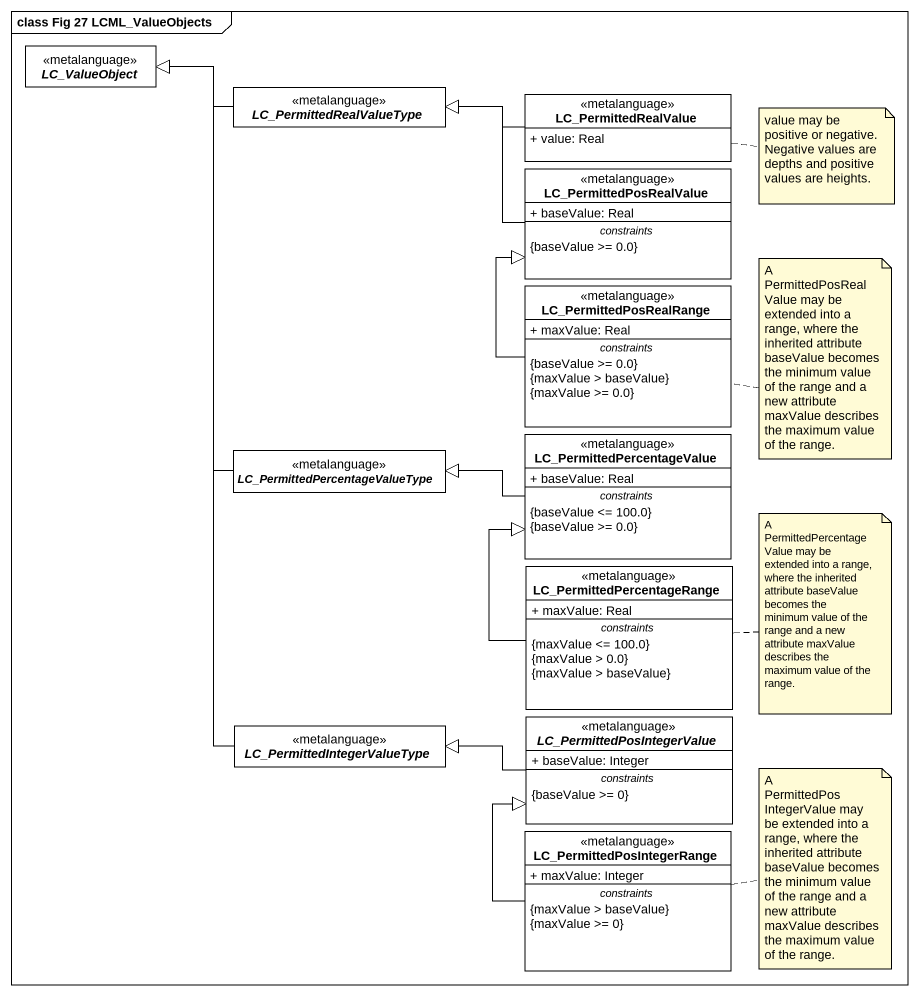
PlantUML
@startuml
mainframe class Fig 27 LCML_ValueObjects
hide circle
hide empty members
skinparam classAttributeIconSize 0
abstract class LC_ValueObject <<metalanguage>> #FFFFFF
abstract class LC_PermittedRealValueType <<metalanguage>> #FFFFFF
class LC_PermittedRealValue <<metalanguage>> #FFFFFF {
  + value: Real
}
class LC_PermittedPosRealValue <<metalanguage>> #FFFFFF {
  + baseValue: Real
  -- constraints --
  {baseValue >= 0.0}
}
class LC_PermittedPosRealRange <<metalanguage>> #FFFFFF {
  + maxValue: Real
  -- constraints --
  {baseValue >= 0.0}
  {maxValue > baseValue}
  {maxValue >= 0.0}
}
class LC_PermittedPercentageValue <<metalanguage>> #FFFFFF {
  + baseValue: Real
  -- constraints --
  {baseValue <= 100.0}
  {baseValue >= 0.0}
}
abstract class "LC_PermittedPercentageValueType" as LC_PermittedPercentageValueT <<metalanguage>> #FFFFFF
class LC_PermittedPercentageRange <<metalanguage>> #FFFFFF {
  + maxValue: Real
  -- constraints --
  {maxValue <= 100.0}
  {maxValue > 0.0}
  {maxValue > baseValue}
}
abstract class LC_PermittedIntegerValueType <<metalanguage>> #FFFFFF
abstract class LC_PermittedPosIntegerValue <<metalanguage>> #FFFFFF {
  + baseValue: Integer
  -- constraints --
  {baseValue >= 0}
}
class LC_PermittedPosIntegerRange <<metalanguage>> #FFFFFF {
  + maxValue: Integer
  -- constraints --
  {maxValue > baseValue}
  {maxValue >= 0}
}
LC_PermittedRealValueType -left-|> LC_ValueObject
LC_PermittedRealValue -left-|> LC_PermittedRealValueType
LC_PermittedPosRealValue -left-|> LC_PermittedRealValueType
LC_PermittedPosRealRange -up-|> LC_PermittedPosRealValue
LC_PermittedPercentageValue -left-|> LC_PermittedPercentageValueT
LC_PermittedPercentageValueT -up-|> LC_ValueObject
LC_PermittedPercentageRange -up-|> LC_PermittedPercentageValue
LC_PermittedIntegerValueType -up-|> LC_ValueObject
LC_PermittedPosIntegerValue -left-|> LC_PermittedIntegerValueType
LC_PermittedPosIntegerRange -up-|> LC_PermittedPosIntegerValue
note right of LC_PermittedRealValue : value may be positive or negative. Negative values are depths and positive values are heights.
note right of LC_PermittedPosRealRange : A PermittedPosRealValue may be extended into a range, where the inherited attribute baseValue becomes the minimum value of the range and a new attribute maxValue describes the maximum value of the range.
note right of LC_PermittedPercentageRange : A PermittedPercentageValue may be extended into a range, where the inherited attribute baseValue becomes the minimum value of the range and a new attribute maxValue describes the maximum value of the range.
note right of LC_PermittedPosIntegerRange : A PermittedPosIntegerValue may be extended into a range, where the inherited attribute baseValue becomes the minimum value of the range and a new attribute maxValue describes the maximum value of the range.
@enduml
